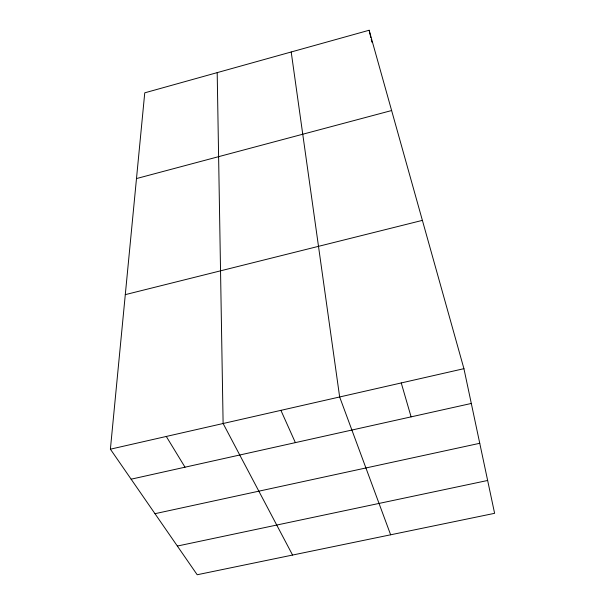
<?xml version="1.0" encoding="UTF-8"?>
<svg xmlns="http://www.w3.org/2000/svg" width="605" height="605" viewBox="0 0 605 605"><rect width="100%" height="100%" fill="white"/><g stroke="black" fill="none" stroke-linecap="round" stroke-linejoin="round"><path stroke-width="0.91" d="M110.39 449.182L144.754 92.83L369.133 30.25L463.929 368.672L494.61 513.32L197.192 574.75L110.39 449.182L463.929 368.672M136.488 178.566L391.624 110.533M125.288 294.643L422.388 220.371M131.134 479.183L471.31 403.459M154.986 513.69L479.757 443.291M177.356 546.05L487.645 480.476M166.284 436.455L185.009 467.189M292.57 555.05L223.116 423.508L217.195 72.63M280.901 410.349L295.369 442.626M390.641 534.797L339.655 396.971L291.202 51.985M401.251 382.942L411.098 416.86M369.133 30.25L370.827 37.578M371.251 39.408L371.886 42.153"/></g></svg>
